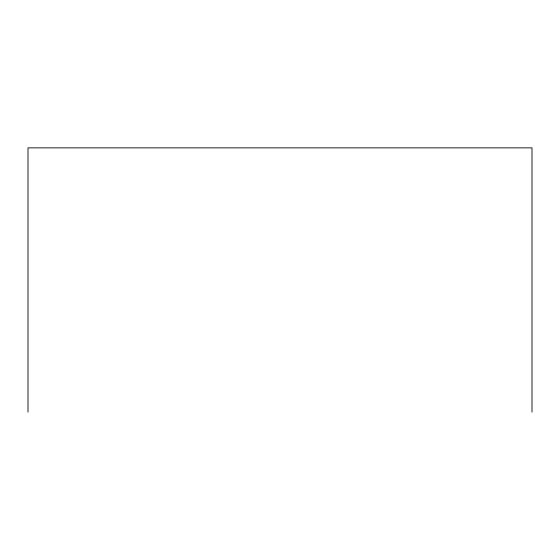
<?xml version="1.0" encoding="UTF-8"?>
<svg xmlns="http://www.w3.org/2000/svg" width="560" height="560" viewBox="0 0 560 560"><rect width="100%" height="100%" fill="white"/><g stroke="black" fill="none" stroke-linecap="round" stroke-linejoin="round"><path stroke-width="0.84" d="M532 412.132L532 147.868L28 147.868L28 412.132"/></g></svg>
